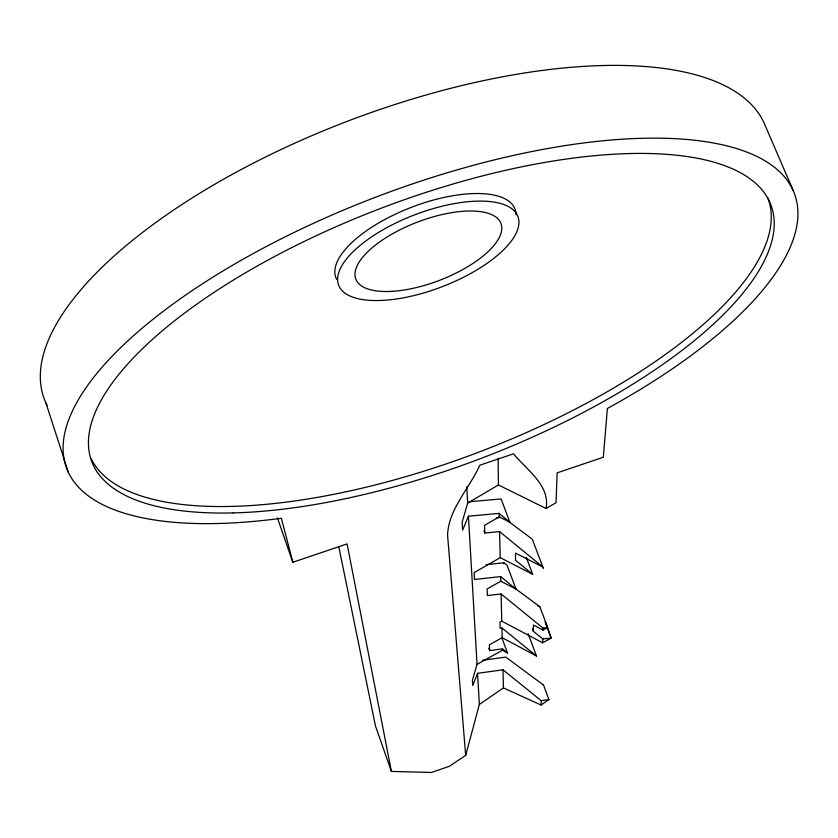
<?xml version="1.0" encoding="UTF-8"?>
<svg xmlns="http://www.w3.org/2000/svg" width="838" height="838" viewBox="0 0 838 838"><rect width="100%" height="100%" fill="white"/><g stroke="black" fill="none" stroke-linecap="round" stroke-linejoin="round"><path stroke-width="1.26" d="M528.087 633.58L536.467 655.997L501.952 627.997L500.139 628.228L499.972 622.173L501.773 621.157L542.657 642.788L551.174 638.127L542.762 638.912L533.314 631.234L533.408 625.054L542.982 630.082L547.675 627.505L539.861 606.754L514.7 588.108M338.741 546.481L375.476 726.012L391.398 771.421L431.497 772.468L449.346 766.288L465.677 755.384L479.357 704.433L503.439 687.925L541.065 705.02L541.18 700.662L502.989 669.813L477.555 673.333L472.758 685.515L472.402 680.121L477.031 664.304L468.442 516.208L499.102 513.38L509.85 522.2L501.082 498.945L469.207 501.742M542.657 642.788L542.762 638.912M542.982 630.082L543.034 628.091L501.103 593.964L487.381 595.556L487.108 588.967L500.789 581.205L515.988 589.083L507.011 565.116L503.848 562.769L486.124 564.665M468.442 516.208L462.618 530.15L462.105 522.294L467.688 503.093L498.401 484.961L546.093 508.488C550.294 484.846 526.243 469.699 513.589 453.808L479.786 465.205C469.709 488.051 448.749 508.75 447.555 534.822L465.677 755.384M543.443 684.992L505.817 657.128L482.541 660.271M541.065 705.02L548.963 699.5L541.18 700.662M498.149 458.438L498.401 484.961M509.85 522.2L499.186 516.857L484.5 525.416L484.814 533.01L499.553 531.575L542.835 567.022L515.506 553.111L515.559 560.318L532.685 574.313L526.337 557.5M546.093 508.488L556.044 502.737L557.123 472.862L603.35 457.223L607.372 408.483A388.958 144.461 -20.7 0 0 707.01 141.894A388.958 144.461 -20.7 0 0 134.698 334.634A388.958 144.461 -20.7 0 0 281.379 518.261L292.839 562.256L347.089 543.904L391.398 771.421M532.685 574.313L500.202 557.668L474.119 572.626L474.497 579.498L500.674 576.596L515.988 589.083M536.467 655.997L502.192 637.708L489.402 644.799L489.643 650.56L502.465 648.863L507.482 652.928L501.805 637.613M477.031 664.304L502.496 650.257L507.482 652.928M543.034 628.091L547.675 627.505M496.463 517.821L500.328 517.455M537.587 605.769L539.861 606.754M507.964 521.006L532.287 539.18L543.422 568.562M793.261 190.687L764.266 123.396A385.501 152.872 -20.7 0 0 339.212 124.433A385.501 152.872 -20.7 0 0 47.085 405.383M551.184 637.812L545.213 621.943L550.713 636.901M532.423 628.856L533.314 631.234M543.443 684.73L548.953 699.751M483.966 530.747L484.814 533.01M488.753 648.151L489.643 650.56M277.399 517.842L292.839 562.256M46.006 403.141L68.255 472.077M466.745 486.805L467.688 503.093M477.555 673.333L479.357 704.433M499.102 513.38L499.186 516.857M499.553 531.575L500.202 557.668M500.674 576.596L500.789 581.205M501.103 593.964L501.773 621.157M501.952 627.997L502.192 637.708M502.465 648.863L502.496 650.257M502.989 669.813L503.439 687.925M503.848 562.769L503.868 563.775M336.625 279.368A95.899 38.705 -21 0 1 416.287 205.488A95.899 38.705 -21 0 1 516.03 214.863M767.838 197.904A362.676 135.484 -20.7 0 1 483.107 450.498A362.676 135.484 -20.7 0 1 91.363 459.035M383.008 300.371A95.993 38.475 -21 0 0 518.942 222.269A95.993 38.475 -21 0 0 382.83 229.884A95.993 38.475 -21 0 0 383.008 300.371M392.153 291.341A77.714 31.142 -21 0 0 501.784 227.936A77.714 31.142 -21 0 0 391.199 234.535A77.714 31.142 -21 0 0 392.153 291.341M233.184 512.908A363.011 134.667 -20.7 0 0 772.73 237.364A363.011 134.667 -20.7 0 0 287.905 249.567A363.011 134.667 -20.7 0 0 233.184 512.908"/></g></svg>
